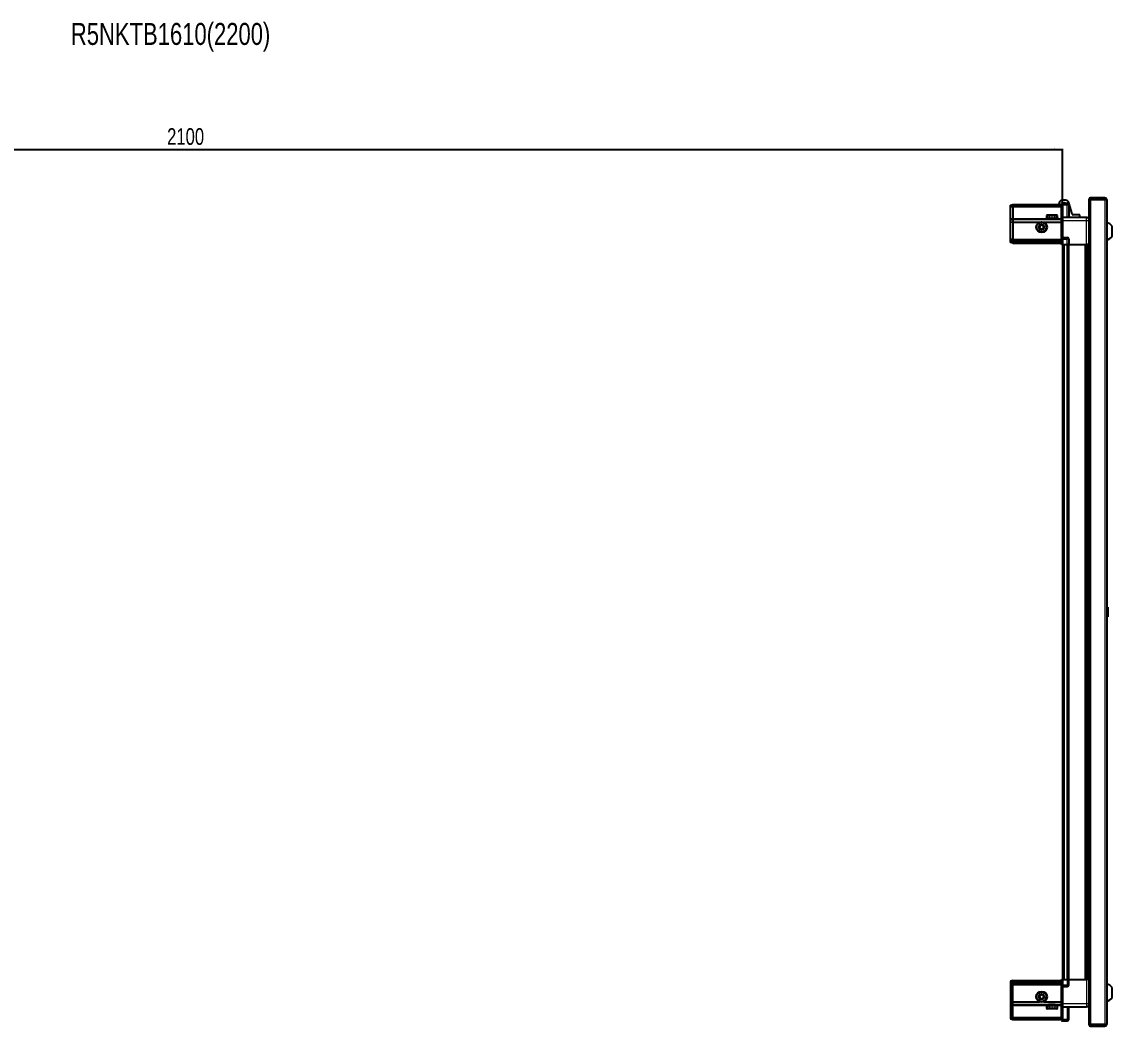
# Model space of a CAD drawing. Header units: millimetres. Extents: x 1132 to 7266, y -1494 to 2159.
# Drawn here: x 4037 to 5352, y 948 to 2159 of the extents above; entities that cross this region are included whole.
import ezdxf

# ---------------------------------------------------------------- set-up
doc = ezdxf.new("R2010")
doc.units = ezdxf.units.MM
doc.layers.add('FORMAT', color=7, linetype='Continuous')
doc.styles.add('SLDTEXTSTYLE0', font='TXT', dxfattribs={"width": 0.75})
doc.dimstyles.new('SLDDIMSTYLE0', dxfattribs={"dimtxt": 20, "dimasz": 10, "dimexe": 0, "dimexo": 0.0625, "dimgap": 5, "dimtad": 2, "dimdec": 1, "dimrnd": 1e-09, "dimzin": 12, "dimdsep": 46, "dimtxsty": 'SLDTEXTSTYLE0', "dimsah": 1, "dimcen": 0.09, "dimadec": 0, "dimazin": 3, "dimtfac": 1, "dimtofl": 0, "dimtmove": 0, "dimatfit": 3, "dimfxl": 0, "dimfrac": 2, "dimtolj": 1, "dimtzin": 12, "dimarcsym": 0})

# ---------------------------------------------------------------- blocks, each defined once
blk = doc.blocks.new('_D_6')
at = {"layer": 'FORMAT'}
for p, q in [((3192.1, 1890.1), (3192.1, 2005.6)), ((3192.1, 2004.6), (5292.1, 2004.6)), ((5292.1, 1890.1), (5292.1, 2005.6))]:
    blk.add_line(p, q, dxfattribs=at)
for points in [[(3192.1, 2004.6), (3202.1, 2003.1), (3202.1, 2006.1)], [(5292.1, 2004.6), (5282.1, 2006.1), (5282.1, 2003.1)]]:
    blk.add_solid(points, dxfattribs=at)
at = {"layer": 'FORMAT', "insert": (4212.6, 2030.4), "char_height": 20, "attachment_point": 1, "style": 'SLDTEXTSTYLE0'}
blk.add_mtext('2100', dxfattribs=at)

msp = doc.modelspace()

# ---------------------------------------------------------------- linework, layer by layer
at = {"color": 7, "linetype": 'Continuous', "lineweight": 25}
for p, q in [((5343.36, 1946.6), (5326.06, 1946.6)), ((5343.36, 1945.1), (5343.36, 1946.6)), ((5229.46, 1937.8), (5232.46, 1938.6)), ((5229.46, 1935.95), (5229.46, 1937.8)), ((5229.46, 1935.95), (5232.46, 1936.1)), ((5229.46, 1921.6), (5229.46, 1935.95)), ((5232.46, 1938.6), (5232.46, 1936.1)), ((5232.46, 1938.6), (5290.76, 1938.6)), ((5232.46, 1936.1), (5232.46, 1921.6)), ((5232.46, 1936.1), (5290.76, 1936.1)), ((5288.09, 1940.34), (5287.59, 1938.6)), ((5291.62, 1940.1), (5290.76, 1939.6)), ((5290.76, 1939.6), (5290.76, 1938.1)), ((5290.76, 1923.3), (5290.76, 1938.1)), ((5291.96, 1940.1), (5291.62, 1940.1)), ((5291.96, 1938.1), (5291.96, 1940.1)), ((5291.96, 1940.1), (5297.96, 1940.1)), ((5291.96, 1938.1), (5291.96, 1923.3)), ((5295.64, 1943.6), (5292.42, 1943.6)), ((5299.96, 1938.1), (5299.96, 1923.1)), ((5303.74, 1927.19), (5299.97, 1940.34)), ((5323.96, 1944.5), (5323.96, 1932.1)), ((5325.46, 1944.5), (5325.46, 1932.1)), ((5325.96, 1931.6), (5325.96, 1944.5)), ((5325.96, 1944.5), (5343.36, 1944.5)), ((5343.36, 1945.1), (5326.06, 1945.1)), ((5343.36, 1944.5), (5345.46, 1944.5)), ((5345.46, 1944.5), (5345.46, 949.7)), ((5229.46, 1919.8), (5229.46, 1921.6)), ((5229.46, 1919.8), (5232.46, 1920.6)), ((5229.46, 1916.77), (5229.46, 1919.8)), ((5232.46, 1921.6), (5232.46, 1920.6)), ((5232.46, 1920.6), (5232.46, 1917.1)), ((5232.46, 1920.6), (5290.76, 1920.6)), ((5272.96, 1925), (5272.96, 1922.1)), ((5272.96, 1922.1), (5272.99, 1922.1)), ((5273.11, 1922.6), (5272.99, 1922.6)), ((5272.99, 1922.6), (5272.99, 1922.1)), ((5272.99, 1922.1), (5273.11, 1922.1)), ((5273.11, 1922.6), (5273.11, 1922.1)), ((5273.11, 1922.1), (5273.52, 1922.1)), ((5273.86, 1922.6), (5273.52, 1922.6)), ((5273.52, 1922.6), (5273.52, 1922.1)), ((5273.52, 1922.1), (5273.86, 1922.1)), ((5273.76, 1925.8), (5285.16, 1925.8)), ((5273.86, 1922.6), (5273.86, 1922.1)), ((5273.86, 1922.1), (5274.64, 1922.1)), ((5275.16, 1922.6), (5274.64, 1922.6)), ((5274.64, 1922.6), (5274.64, 1922.1)), ((5274.64, 1922.1), (5275.16, 1922.1)), ((5275.06, 1922.1), (5275.06, 1922)), ((5275.06, 1922), (5283.86, 1922)), ((5275.16, 1922.6), (5275.16, 1922.1)), ((5275.16, 1922.1), (5276.22, 1922.1)), ((5275.46, 1921.6), (5276.15, 1921.12)), ((5275.46, 1921.6), (5283.46, 1921.6)), ((5276.15, 1921.12), (5275.46, 1920.64)), ((5275.46, 1920.64), (5275.46, 1920.6)), ((5275.46, 1920.64), (5283.46, 1920.64)), ((5276.15, 1921.12), (5282.77, 1921.12)), ((5276.88, 1922.6), (5276.22, 1922.6)), ((5276.22, 1922.6), (5276.22, 1922.1)), ((5276.22, 1922.1), (5276.88, 1922.1)), ((5276.88, 1922.6), (5276.88, 1922.1)), ((5276.88, 1922.1), (5278.12, 1922.1)), ((5278.85, 1922.6), (5278.12, 1922.6)), ((5278.12, 1922.6), (5278.12, 1922.1)), ((5278.12, 1922.1), (5278.55, 1922.1)), ((5278.55, 1922.6), (5278.55, 1922.1)), ((5278.85, 1922.6), (5278.85, 1922.1)), ((5278.85, 1922.1), (5280.15, 1922.1)), ((5280.88, 1922.6), (5280.15, 1922.6)), ((5280.15, 1922.6), (5280.15, 1922.1)), ((5280.42, 1922.6), (5280.42, 1922.1)), ((5280.42, 1922.1), (5280.88, 1922.1)), ((5280.88, 1922.6), (5280.88, 1922.1)), ((5280.88, 1922.1), (5282.11, 1922.1)), ((5282.77, 1922.6), (5282.11, 1922.6)), ((5282.11, 1922.6), (5282.11, 1922.1)), ((5282.11, 1922.1), (5282.77, 1922.1)), ((5282.77, 1922.6), (5282.77, 1922.1)), ((5282.77, 1922.1), (5283.82, 1922.1)), ((5282.77, 1921.12), (5283.46, 1921.6)), ((5283.46, 1920.64), (5282.77, 1921.12)), ((5283.46, 1920.6), (5283.46, 1920.64)), ((5284.34, 1922.6), (5283.82, 1922.6)), ((5283.82, 1922.6), (5283.82, 1922.1)), ((5283.82, 1922.1), (5284.34, 1922.1)), ((5283.86, 1922), (5283.86, 1922.1)), ((5284.34, 1922.6), (5284.34, 1922.1)), ((5284.34, 1922.1), (5285.09, 1922.1)), ((5285.42, 1922.6), (5285.09, 1922.6)), ((5285.09, 1922.6), (5285.09, 1922.1)), ((5285.09, 1922.1), (5285.42, 1922.1)), ((5285.42, 1922.6), (5285.42, 1922.1)), ((5285.42, 1922.1), (5285.82, 1922.1)), ((5285.93, 1922.6), (5285.82, 1922.6)), ((5285.82, 1922.6), (5285.82, 1922.1)), ((5285.82, 1922.1), (5285.93, 1922.1)), ((5285.93, 1922.6), (5285.93, 1922.1)), ((5285.93, 1922.1), (5285.96, 1922.1)), ((5285.96, 1922.1), (5285.96, 1925)), ((5290.76, 1923.1), (5290.76, 1923.3)), ((5291.96, 1923.1), (5290.76, 1923.1)), ((5290.76, 1919.1), (5290.76, 1923.1)), ((5291.96, 1923.3), (5291.96, 1923.1)), ((5291.96, 1923.1), (5291.96, 1919.1)), ((5291.96, 1923.1), (5320.96, 1923.1)), ((5312.91, 1926.1), (5305.18, 1926.1)), ((5312.91, 1923.1), (5312.91, 1926.1)), ((5323.86, 1931.6), (5323.86, 962.6)), ((5323.86, 1931.6), (5325.96, 1931.6)), ((5323.96, 1932.1), (5325.46, 1932.1)), ((5232.46, 1917.1), (5229.46, 1916.77)), ((5229.46, 1896.6), (5229.46, 1916.77)), ((5232.46, 1917.1), (5232.46, 1896.6)), ((5232.46, 1917.1), (5264.46, 1917.1)), ((5269.46, 1917.1), (5290.76, 1917.1)), ((5290.76, 1898.8), (5290.76, 1919.1)), ((5291.96, 1919.1), (5291.96, 1898.8)), ((5352.06, 1900.1), (5352.06, 1912.1)), ((5229.46, 1894.8), (5229.46, 1896.6)), ((5232.46, 1895.6), (5229.46, 1894.8)), ((5229.46, 1894.06), (5229.46, 1894.8)), ((5232.46, 1894.6), (5229.46, 1894.06)), ((5229.46, 1893.56), (5229.46, 1894.06)), ((5232.46, 1893.1), (5229.46, 1893.56)), ((5229.46, 1892.41), (5229.46, 1893.56)), ((5232.46, 1896.6), (5232.46, 1895.6)), ((5232.46, 1895.6), (5232.46, 1894.6)), ((5232.46, 1895.6), (5290.76, 1895.6)), ((5232.46, 1894.6), (5232.46, 1893.1)), ((5232.46, 1894.6), (5290.76, 1894.6)), ((5232.46, 1893.1), (5232.46, 1891.6)), ((5232.46, 1893.1), (5290.76, 1893.1)), ((5290.76, 1898.6), (5290.76, 1898.8)), ((5291.96, 1898.6), (5290.76, 1898.6)), ((5290.76, 1898.6), (5290.76, 1897.93)), ((5290.76, 1890.1), (5290.76, 1897.93)), ((5291.62, 1896.6), (5291.62, 1890.1)), ((5291.96, 1898.8), (5291.96, 1898.6)), ((5291.96, 1896.6), (5291.96, 1898.6)), ((5291.96, 1898.6), (5297.96, 1898.6)), ((5291.96, 1896.6), (5291.96, 1898.6)), ((5291.96, 1896.6), (5291.96, 1890.1)), ((5299.96, 1896.6), (5299.96, 1890.1)), ((5232.46, 1891.6), (5229.46, 1892.41)), ((5232.46, 1891.6), (5290.76, 1891.6)), ((5291.62, 1890.1), (5290.76, 1890.1)), ((5291.96, 1890.1), (5291.62, 1890.1)), ((5291.96, 1890.1), (5297.96, 1890.1)), ((5292.11, 1890.1), (5292.11, 1004.1)), ((5299.96, 1890.1), (5297.96, 1890.1)), ((5299.31, 1890.1), (5299.31, 1004.1)), ((5299.96, 1890.1), (5320.96, 1890.1)), ((5321.98, 1004.1), (5321.98, 1890.1)), ((5322.02, 1004.1), (5322.02, 1890.1)), ((5323.81, 1890.1), (5323.81, 1004.1)), ((5346.44, 1452.89), (5345.46, 1451.9)), ((5346.96, 1452.89), (5346.44, 1452.89)), ((5346.44, 1452.89), (5346.44, 1441.32)), ((5346.96, 1452.89), (5346.96, 1441.32)), ((5345.46, 1442.3), (5346.44, 1441.32)), ((5346.44, 1441.32), (5346.96, 1441.32)), ((5232.46, 1002.6), (5229.46, 1001.8)), ((5229.46, 1001.8), (5229.46, 1000.65)), ((5232.46, 1001.1), (5229.46, 1000.65)), ((5229.46, 1000.65), (5229.46, 1000.15)), ((5232.46, 999.6), (5229.46, 1000.15)), ((5229.46, 1000.15), (5229.46, 999.41)), ((5232.46, 998.6), (5229.46, 999.41)), ((5229.46, 999.41), (5229.46, 997.6)), ((5232.46, 1001.1), (5232.46, 1002.6)), ((5232.46, 1002.6), (5290.76, 1002.6)), ((5232.46, 999.6), (5232.46, 1001.1)), ((5232.46, 1001.1), (5290.76, 1001.1)), ((5232.46, 999.6), (5290.76, 999.6)), ((5232.46, 998.6), (5232.46, 999.6)), ((5290.76, 996.28), (5290.76, 1004.1)), ((5290.76, 1004.1), (5291.62, 1004.1)), ((5291.62, 1004.1), (5291.62, 1004.1)), ((5291.62, 1004.1), (5291.62, 997.6)), ((5291.96, 1004.1), (5291.62, 1004.1)), ((5291.96, 1004.1), (5291.96, 997.6)), ((5291.96, 1004.1), (5291.96, 1004.1)), ((5291.96, 1004.1), (5291.96, 997.6)), ((5291.96, 1004.1), (5297.96, 1004.1)), ((5299.96, 1004.1), (5297.96, 1004.1)), ((5299.96, 997.6), (5299.96, 1004.1)), ((5299.96, 1004.1), (5320.96, 1004.1)), ((5229.46, 997.6), (5229.46, 977.44)), ((5232.46, 998.6), (5290.76, 998.6)), ((5232.46, 997.6), (5232.46, 998.6)), ((5232.46, 977.1), (5232.46, 997.6)), ((5290.76, 996.28), (5290.76, 995.6)), ((5291.96, 995.6), (5290.76, 995.6)), ((5290.76, 995.4), (5290.76, 995.6)), ((5290.76, 975.1), (5290.76, 995.4)), ((5291.96, 995.6), (5291.96, 997.6)), ((5291.96, 995.6), (5291.96, 995.4)), ((5291.96, 995.6), (5297.96, 995.6)), ((5291.96, 995.4), (5291.96, 975.1)), ((5352.06, 982.1), (5352.06, 994.1)), ((5232.46, 977.1), (5229.46, 977.44)), ((5229.46, 977.44), (5229.46, 974.41)), ((5229.46, 974.41), (5232.46, 973.6)), ((5229.46, 974.41), (5229.46, 972.6)), ((5232.46, 977.1), (5264.46, 977.1)), ((5232.46, 973.6), (5232.46, 977.1)), ((5232.46, 973.6), (5290.76, 973.6)), ((5232.46, 972.6), (5232.46, 973.6)), ((5269.46, 977.1), (5290.76, 977.1)), ((5275.46, 973.6), (5275.46, 973.57)), ((5275.46, 973.57), (5276.15, 973.09)), ((5283.46, 973.57), (5275.46, 973.57)), ((5276.15, 973.09), (5275.46, 972.6)), ((5282.77, 973.09), (5276.15, 973.09)), ((5282.77, 973.09), (5283.46, 973.57)), ((5283.46, 972.6), (5282.77, 973.09)), ((5283.46, 973.57), (5283.46, 973.6)), ((5290.76, 971.1), (5290.76, 975.1)), ((5291.96, 975.1), (5291.96, 971.1)), ((5229.46, 972.6), (5229.46, 958.26)), ((5232.46, 958.1), (5232.46, 972.6)), ((5272.96, 972.1), (5272.96, 969.2)), ((5272.98, 972.1), (5272.96, 972.1)), ((5272.98, 971.6), (5272.98, 972.1)), ((5273.07, 972.1), (5272.98, 972.1)), ((5272.98, 971.6), (5273.07, 971.6)), ((5273.07, 971.6), (5273.07, 972.1)), ((5273.45, 972.1), (5273.07, 972.1)), ((5273.45, 971.6), (5273.45, 972.1)), ((5273.76, 972.1), (5273.45, 972.1)), ((5273.45, 971.6), (5273.76, 971.6)), ((5273.76, 971.6), (5273.76, 972.1)), ((5274.5, 972.1), (5273.76, 972.1)), ((5285.16, 968.4), (5273.76, 968.4)), ((5274.5, 971.6), (5274.5, 972.1)), ((5275.01, 972.1), (5274.5, 972.1)), ((5274.5, 971.6), (5275.01, 971.6)), ((5275.01, 971.6), (5275.01, 972.1)), ((5276.05, 972.1), (5275.01, 972.1)), ((5275.06, 972.2), (5275.06, 972.1)), ((5283.86, 972.2), (5275.06, 972.2)), ((5283.46, 972.6), (5275.46, 972.6)), ((5276.05, 971.6), (5276.05, 972.1)), ((5276.7, 972.1), (5276.05, 972.1)), ((5276.05, 971.6), (5276.7, 971.6)), ((5276.7, 971.6), (5276.7, 972.1)), ((5277.92, 972.1), (5276.7, 972.1)), ((5277.92, 971.6), (5277.92, 972.1)), ((5278.42, 972.1), (5277.92, 972.1)), ((5277.92, 971.6), (5278.65, 971.6)), ((5278.42, 971.6), (5278.42, 972.1)), ((5278.65, 971.6), (5278.65, 972.1)), ((5279.95, 972.1), (5278.65, 972.1)), ((5279.95, 971.6), (5279.95, 972.1)), ((5279.95, 971.6), (5280.68, 971.6)), ((5280.29, 971.6), (5280.29, 972.1)), ((5280.68, 972.1), (5280.29, 972.1)), ((5280.68, 971.6), (5280.68, 972.1)), ((5281.93, 972.1), (5280.68, 972.1)), ((5281.93, 971.6), (5281.93, 972.1)), ((5282.59, 972.1), (5281.93, 972.1)), ((5281.93, 971.6), (5282.59, 971.6)), ((5282.59, 971.6), (5282.59, 972.1)), ((5283.67, 972.1), (5282.59, 972.1)), ((5283.67, 971.6), (5283.67, 972.1)), ((5284.2, 972.1), (5283.67, 972.1)), ((5283.67, 971.6), (5284.2, 971.6)), ((5283.86, 972.1), (5283.86, 972.2)), ((5284.2, 971.6), (5284.2, 972.1)), ((5284.99, 972.1), (5284.2, 972.1)), ((5284.99, 971.6), (5284.99, 972.1)), ((5285.34, 972.1), (5284.99, 972.1)), ((5284.99, 971.6), (5285.34, 971.6)), ((5285.34, 971.6), (5285.34, 972.1)), ((5285.77, 972.1), (5285.34, 972.1)), ((5285.77, 971.6), (5285.77, 972.1)), ((5285.91, 972.1), (5285.77, 972.1)), ((5285.77, 971.6), (5285.91, 971.6)), ((5285.91, 971.6), (5285.91, 972.1)), ((5285.96, 972.1), (5285.91, 972.1)), ((5285.96, 969.2), (5285.96, 972.1)), ((5291.96, 971.1), (5290.76, 971.1)), ((5290.76, 970.9), (5290.76, 971.1)), ((5290.76, 956.1), (5290.76, 970.9)), ((5291.96, 971.1), (5291.96, 970.9)), ((5291.96, 971.1), (5320.96, 971.1)), ((5291.96, 970.9), (5291.96, 956.1)), ((5291.96, 970.9), (5291.96, 956.1)), ((5299.96, 956.1), (5299.96, 971.1)), ((5325.96, 962.6), (5323.86, 962.6)), ((5323.96, 962.1), (5325.46, 962.1)), ((5323.96, 962.1), (5323.96, 949.7)), ((5325.46, 962.1), (5325.46, 949.7)), ((5325.96, 949.7), (5325.96, 962.6)), ((5229.46, 958.26), (5232.46, 958.1)), ((5229.46, 958.26), (5229.46, 956.41)), ((5229.46, 956.41), (5232.46, 955.6)), ((5232.46, 958.1), (5290.76, 958.1)), ((5232.46, 955.6), (5232.46, 958.1)), ((5232.46, 955.6), (5290.76, 955.6)), ((5290.76, 956.1), (5290.76, 954.6)), ((5290.76, 954.6), (5291.62, 954.1)), ((5291.96, 954.1), (5291.62, 954.1)), ((5291.96, 954.1), (5291.96, 956.1)), ((5291.96, 954.1), (5297.96, 954.1)), ((5343.36, 949.7), (5325.96, 949.7)), ((5326.06, 949.1), (5343.36, 949.1)), ((5326.06, 947.6), (5343.36, 947.6)), ((5345.46, 949.7), (5343.36, 949.7)), ((5343.36, 949.1), (5343.36, 947.6))]:
    msp.add_line(p, q, dxfattribs=at)
at = {"color": 8, "linetype": 'Continuous', "lineweight": 18}
for p, q in [((5326.06, 1945.1), (5326.06, 1946.6)), ((5291.96, 1938.1), (5290.76, 1938.1)), ((5291.96, 1938.1), (5297.96, 1938.1)), ((5297.96, 1938.1), (5297.96, 1940.1)), ((5297.96, 1923.1), (5297.96, 1938.1)), ((5297.96, 1938.1), (5299.96, 1938.1)), ((5325.46, 1944.5), (5323.96, 1944.5)), ((5343.36, 1944.5), (5343.36, 949.7)), ((5229.46, 1921.6), (5232.46, 1921.6)), ((5232.46, 1921.6), (5275.46, 1921.6)), ((5272.96, 1925), (5285.96, 1925)), ((5283.46, 1921.6), (5290.76, 1921.6)), ((5290.76, 1923.3), (5291.96, 1923.3)), ((5325.96, 1931.6), (5325.96, 962.6)), ((5291.96, 1919.1), (5290.76, 1919.1)), ((5291.96, 1919.1), (5320.96, 1919.1)), ((5320.96, 1890.1), (5320.96, 1919.1)), ((5232.46, 1896.6), (5229.46, 1896.6)), ((5232.46, 1896.6), (5290.76, 1896.6)), ((5290.76, 1898.8), (5291.96, 1898.8)), ((5291.96, 1896.6), (5291.62, 1896.6)), ((5291.96, 1896.6), (5297.96, 1896.6)), ((5297.96, 1896.6), (5297.96, 1898.6)), ((5299.96, 1896.6), (5297.96, 1896.6)), ((5297.96, 1890.1), (5297.96, 1896.6)), ((5294.11, 1890.1), (5294.11, 1004.1)), ((5297.31, 1890.1), (5297.31, 1004.1)), ((5299.96, 1890.1), (5299.96, 1004.1)), ((5319.36, 1004.1), (5319.36, 1890.1)), ((5320.77, 1890.1), (5320.77, 1004.1)), ((5323.22, 1004.1), (5323.22, 1890.1)), ((5291.96, 1004.1), (5291.62, 1004.1)), ((5297.96, 1004.1), (5297.96, 997.6)), ((5320.96, 1004.1), (5320.96, 975.1)), ((5232.46, 997.6), (5229.46, 997.6)), ((5232.46, 997.6), (5290.76, 997.6)), ((5291.96, 995.4), (5290.76, 995.4)), ((5291.96, 997.6), (5291.62, 997.6)), ((5291.96, 997.6), (5297.96, 997.6)), ((5299.96, 997.6), (5297.96, 997.6)), ((5297.96, 997.6), (5297.96, 995.6)), ((5291.96, 975.1), (5290.76, 975.1)), ((5291.96, 975.1), (5320.96, 975.1)), ((5229.46, 972.6), (5232.46, 972.6)), ((5232.46, 972.6), (5275.46, 972.6)), ((5285.96, 969.2), (5272.96, 969.2)), ((5283.46, 972.6), (5290.76, 972.6)), ((5291.96, 970.9), (5290.76, 970.9)), ((5297.96, 971.1), (5297.96, 956.1)), ((5291.96, 956.1), (5290.76, 956.1)), ((5291.96, 956.1), (5297.96, 956.1)), ((5297.96, 956.1), (5299.96, 956.1)), ((5297.96, 956.1), (5297.96, 954.1)), ((5325.46, 949.7), (5323.96, 949.7)), ((5326.06, 949.1), (5326.06, 947.6))]:
    msp.add_line(p, q, dxfattribs=at)
at = {"color": 7, "linetype": 'Continuous', "lineweight": 25}
for centre, radius in [((5266.96, 1911.1), 6.5), ((5266.96, 1911.1), 3.46), ((5266.96, 983.1), 6.5), ((5266.96, 983.1), 3.46)]:
    msp.add_circle(centre, radius, dxfattribs=at)
at = {"color": 8, "linetype": 'Continuous', "lineweight": 18}
for centre in [(5266.96, 1911.1), (5266.96, 983.1)]:
    msp.add_circle(centre, 5.7, dxfattribs=at)
at = {"color": 7, "linetype": 'Continuous', "lineweight": 25}
for centre, radius, start, end in [((5326.06, 1944.5), 2.1, 90, 180), ((5343.36, 1944.5), 2.1, 360, 90), ((5292.42, 1939.1), 4.5, 90, 164), ((5294.01, 1938.7), 1.9, 47.4631, 132.5369), ((5295.64, 1939.1), 4.5, 16, 90), ((5297.96, 1938.1), 2, 0, 90), ((5326.06, 1944.5), 0.6, 90, 180), ((5343.36, 1944.5), 0.6, 360, 90), ((5273.76, 1925), 0.8, 90, 180), ((5275.06, 1921.6), 0.4, 0, 90), ((5283.86, 1921.6), 0.4, 90, 180), ((5285.16, 1925), 0.8, 0, 90), ((5305.18, 1927.6), 1.5, 196, 270), ((5266.96, 1911.1), 2.5, 120.74103, 180.74103), ((5266.96, 1911.1), 2.5, 180.74103, 240.74103), ((5266.96, 1911.1), 2.5, 60.74103, 120.74103), ((5266.96, 1911.1), 2.5, 240.74103, 300.74103), ((5266.96, 1911.1), 2.5, 0.74103, 60.74103), ((5266.96, 1911.1), 2.5, 300.74103, 0.74103), ((5342.43, 1905.08), 11.91, 36.1266, 75.29965), ((5297.96, 1896.6), 2, 0, 90), ((5342.43, 1907.13), 11.91, 284.70035, 323.8734), ((5297.96, 997.6), 2, 270, 0), ((5342.43, 987.08), 11.91, 36.1266, 75.29965), ((5266.96, 983.1), 2.5, 155.91157, 215.91157), ((5266.96, 983.1), 2.5, 95.91157, 155.91157), ((5266.96, 983.1), 2.5, 215.91157, 275.91157), ((5266.96, 983.1), 2.5, 35.91157, 95.91157), ((5266.96, 983.1), 2.5, 275.91157, 335.91157), ((5266.96, 983.1), 2.5, 335.91157, 35.91157), ((5342.43, 989.13), 11.91, 284.70035, 323.8734), ((5273.76, 969.2), 0.8, 180, 270), ((5275.06, 972.6), 0.4, 270, 0), ((5283.86, 972.6), 0.4, 180, 270), ((5285.16, 969.2), 0.8, 270, 0), ((5297.96, 956.1), 2, 270, 0), ((5326.06, 949.7), 2.1, 180, 270), ((5326.06, 949.7), 0.6, 180, 270), ((5343.36, 949.7), 2.1, 270, 0), ((5343.36, 949.7), 0.6, 270, 0)]:
    msp.add_arc(centre, radius, start, end, dxfattribs=at)
for centre, start_param, end_param in [((5288.16, 1896.6), 0, 0.7227342), ((5288.16, 997.6), 5.5604511, 6.2831853)]:
    msp.add_ellipse(centre, major_axis=(3.46, 0), ratio=0.5773503, start_param=start_param, end_param=end_param, dxfattribs=at)
for points, knots in [([(5320.96, 1923.1), (5321.4, 1923.06), (5322.08, 1922.99), (5322.89, 1922.55), (5323.44, 1922.11), (5323.72, 1921.74), (5323.86, 1921.56)], [0, 0, 0, 0, 0.38429816, 0.59117259, 0.8024372, 1, 1, 1, 1]), ([(5264.44, 1912.52), (5264.88, 1912.78), (5265.71, 1913.27), (5266.54, 1913.76), (5266.92, 1913.99)], [0, 0, 0, 0, 0.5346859, 1, 1, 1, 1]), ([(5264.48, 1909.63), (5264.47, 1909.75), (5264.47, 1910.35), (5264.45, 1911.35), (5264.44, 1912.17), (5264.44, 1912.52)], [0, 0, 0, 0, 0.1331247, 0.6370994, 1, 1, 1, 1]), ([(5266.99, 1908.22), (5266.54, 1908.47), (5265.7, 1908.94), (5264.87, 1909.41), (5264.48, 1909.63)], [0, 0, 0, 0, 0.5346859, 1, 1, 1, 1]), ([(5266.92, 1913.99), (5267.37, 1913.74), (5268.21, 1913.27), (5269.05, 1912.8), (5269.44, 1912.58)], [0, 0, 0, 0, 0.53468586, 1, 1, 1, 1]), ([(5269.48, 1909.69), (5269.03, 1909.43), (5268.2, 1908.94), (5267.38, 1908.45), (5266.99, 1908.22)], [0, 0, 0, 0, 0.53468586, 1, 1, 1, 1]), ([(5269.44, 1912.58), (5269.44, 1912.24), (5269.45, 1911.41), (5269.47, 1910.42), (5269.47, 1909.82), (5269.48, 1909.69)], [0, 0, 0, 0, 0.3629006, 0.8668753, 1, 1, 1, 1]), ([(5323.81, 1890.1), (5323.77, 1890.1), (5323.55, 1890.1), (5322.83, 1890.1), (5321.87, 1890.1), (5321.22, 1890.1), (5320.96, 1890.1)], [0, 0, 0, 0, 0.0717073, 0.4209791, 0.7702508, 1, 1, 1, 1]), ([(5323.81, 1004.1), (5323.77, 1004.1), (5323.55, 1004.1), (5322.83, 1004.1), (5321.87, 1004.1), (5321.22, 1004.1), (5320.96, 1004.1)], [0, 0, 0, 0, 0.0717073, 0.4209791, 0.7702508, 1, 1, 1, 1]), ([(5264.09, 982.81), (5264.3, 983.28), (5264.69, 984.16), (5265.08, 985.03), (5265.26, 985.44)], [0, 0, 0, 0, 0.53468586, 1, 1, 1, 1]), ([(5265.78, 980.47), (5265.48, 980.89), (5264.91, 981.67), (5264.35, 982.45), (5264.09, 982.81)], [0, 0, 0, 0, 0.5346859, 1, 1, 1, 1]), ([(5265.26, 985.44), (5265.61, 985.48), (5266.43, 985.56), (5267.42, 985.67), (5268.01, 985.73), (5268.14, 985.74)], [0, 0, 0, 0, 0.3629006, 0.8668753, 1, 1, 1, 1]), ([(5268.65, 980.77), (5268.53, 980.75), (5267.93, 980.69), (5266.94, 980.59), (5266.12, 980.5), (5265.78, 980.47)], [0, 0, 0, 0, 0.1331247, 0.6370994, 1, 1, 1, 1]), ([(5268.14, 985.74), (5268.44, 985.32), (5269, 984.54), (5269.57, 983.76), (5269.83, 983.4)], [0, 0, 0, 0, 0.5346859, 1, 1, 1, 1]), ([(5269.83, 983.4), (5269.62, 982.93), (5269.22, 982.05), (5268.83, 981.17), (5268.65, 980.77)], [0, 0, 0, 0, 0.5346859, 1, 1, 1, 1]), ([(5320.96, 971.1), (5321.4, 971.15), (5322.08, 971.22), (5322.89, 971.66), (5323.44, 972.1), (5323.72, 972.47), (5323.86, 972.65)], [0, 0, 0, 0, 0.3842982, 0.5911726, 0.8024372, 1, 1, 1, 1])]:
    msp.add_open_spline(points, degree=3, knots=knots, dxfattribs=at)
at = {"color": 8, "linetype": 'Continuous', "lineweight": 18}
for points in [[(5320.96, 1919.1), (5320.96, 1919.63), (5320.96, 1920.68), (5320.96, 1922), (5320.96, 1922.92), (5320.96, 1923.04), (5320.96, 1923.1)], [(5320.96, 975.1), (5320.96, 974.58), (5320.96, 973.53), (5320.96, 972.21), (5320.96, 971.28), (5320.96, 971.16), (5320.96, 971.1)]]:
    msp.add_open_spline(points, degree=3, dxfattribs=at)
for points, knots in [([(5320.96, 1919.1), (5321.4, 1919.1), (5322.08, 1919.1), (5322.89, 1919.1), (5323.44, 1919.1), (5323.72, 1919.1), (5323.86, 1919.1)], [0, 0, 0, 0, 0.3842982, 0.5911726, 0.8024372, 1, 1, 1, 1]), ([(5320.96, 975.1), (5321.4, 975.1), (5322.08, 975.1), (5322.89, 975.1), (5323.44, 975.1), (5323.72, 975.1), (5323.86, 975.1)], [0, 0, 0, 0, 0.38429816, 0.59117259, 0.8024372, 1, 1, 1, 1])]:
    msp.add_open_spline(points, degree=3, knots=knots, dxfattribs=at)

# ---------------------------------------------------------------- texts
at = {"layer": 'FORMAT', "insert": (4096.59, 2157.31), "char_height": 26.4583, "attachment_point": 1, "style": 'SLDTEXTSTYLE0'}
msp.add_mtext('R5NKTB1610(2200)', dxfattribs=at)

# ---------------------------------------------------------------- dimensions: what is measured, and where the dimension line sits
at = {"layer": 'FORMAT'}
dim = msp.add_linear_dim(base=(5292.11, 2004.6), p1=(3192.11, 1890.1), p2=(5292.11, 1890.1), angle=0, dimstyle='SLDDIMSTYLE0', dxfattribs=at)
dim.commit()
dim.dimension.update_dxf_attribs({"geometry": '_D_6', "text_midpoint": (4242.11, 2004.6), "dimtype": 160})

doc.saveas('drawing.dxf')
